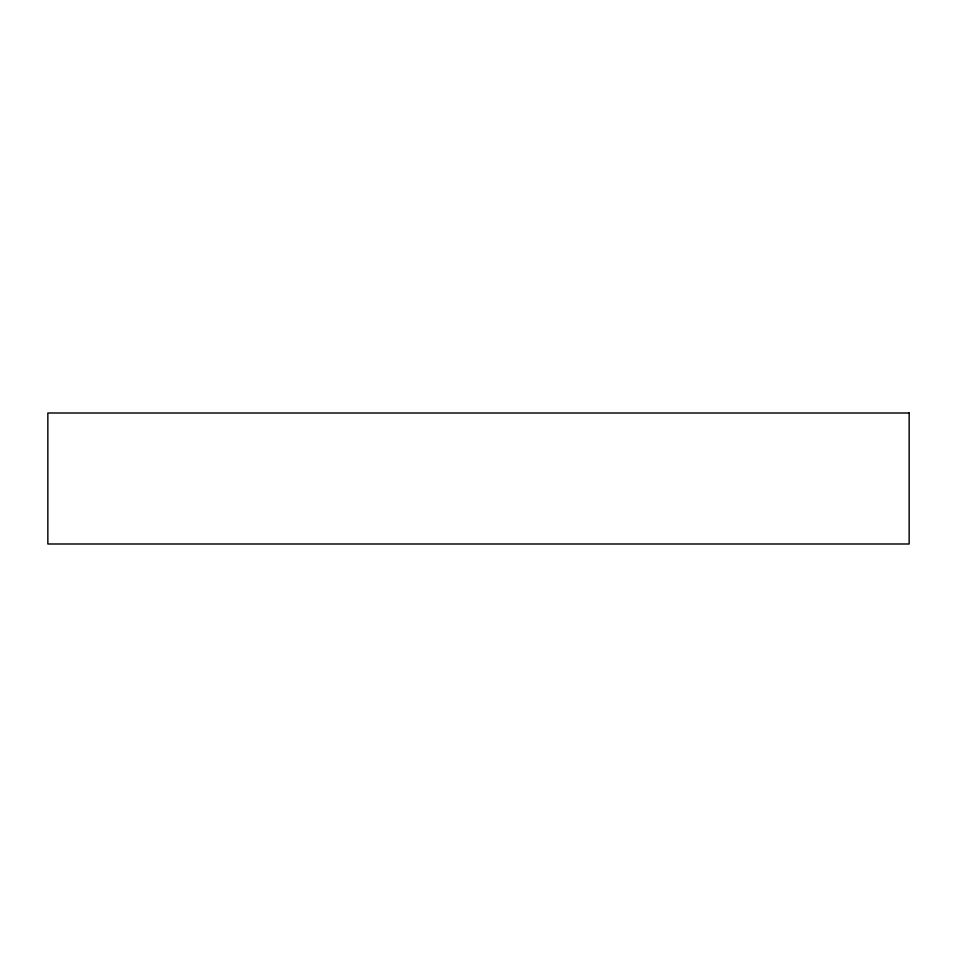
<?xml version="1.0" encoding="UTF-8"?>
<svg xmlns="http://www.w3.org/2000/svg" width="957" height="957" viewBox="0 0 957 957"><rect width="100%" height="100%" fill="white"/><g stroke="black" fill="none" stroke-linecap="round" stroke-linejoin="round"><path stroke-width="1.44" d="M909.15 413.005L47.85 413.005L47.85 543.995L909.15 543.995L909.15 413.005"/></g></svg>
